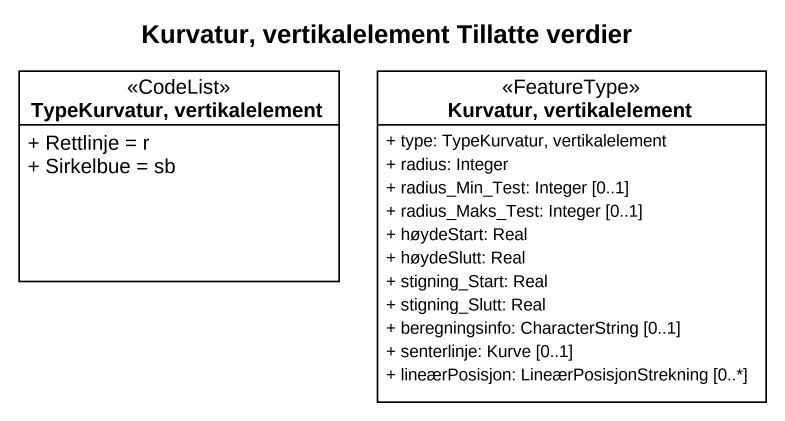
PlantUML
@startuml
title Kurvatur, vertikalelement Tillatte verdier
hide circle
hide empty members
skinparam classAttributeIconSize 0
class "TypeKurvatur, vertikalelement" as TypeKurvatur_vertikalelement <<CodeList>> {
  + Rettlinje = r
  + Sirkelbue = sb
}
class "Kurvatur, vertikalelement" as Kurvatur_vertikalelement <<FeatureType>> {
  + type: TypeKurvatur, vertikalelement
  + radius: Integer
  + radius_Min_Test: Integer [0..1]
  + radius_Maks_Test: Integer [0..1]
  + høydeStart: Real
  + høydeSlutt: Real
  + stigning_Start: Real
  + stigning_Slutt: Real
  + beregningsinfo: CharacterString [0..1]
  + senterlinje: Kurve [0..1]
  + lineærPosisjon: LineærPosisjonStrekning [0..*]
}
@enduml
